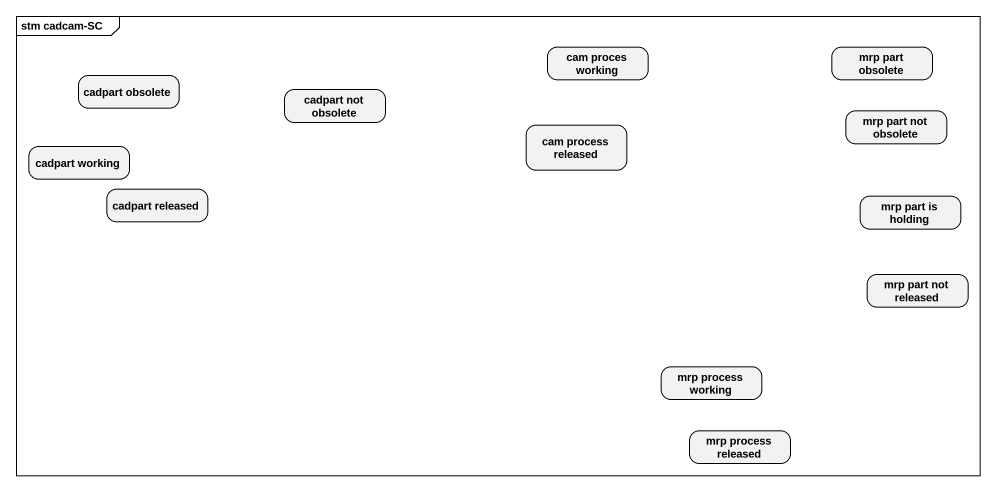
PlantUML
@startuml
mainframe stm cadcam-SC
hide empty description
state "cadpart obsolete" as cadpart_obsolete
state "cam proces working" as cam_proces_working
state "mrp part obsolete" as mrp_part_obsolete
state "cadpart not obsolete" as cadpart_not_obsolete
state "cam process released" as cam_process_released
state "mrp part not obsolete" as mrp_part_not_obsolete
state "cadpart working" as cadpart_working
state "cadpart released" as cadpart_released
state "mrp part is holding" as mrp_part_is_holding
state "mrp part not released" as mrp_part_not_released
state "mrp process working" as mrp_process_working
state "mrp process released" as mrp_process_released
@enduml
